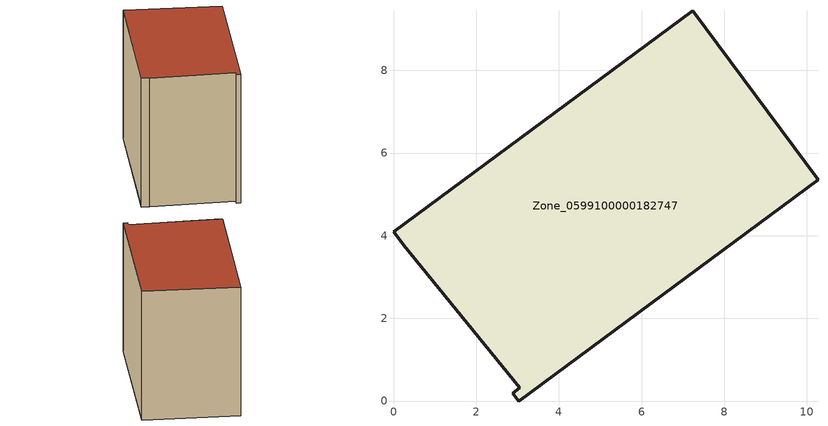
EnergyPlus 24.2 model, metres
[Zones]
Zone_0599100000182747
 floor ground (C_G): 0.24,3.77 0,4.1 7.24,9.44 10.27,5.35 3.03,0 2.89,0.19 3.06,0.32 z0
 wall outside (C_F): 3.03,0 10.27,5.35 7.24,9.44 0,4.1 0.24,3.77 3.06,0.32 2.89,0.19 3.03,0 z0:7.12
 roof outside (C_R): 0,4.1 0.24,3.77 3.06,0.32 2.89,0.19 3.03,0 10.27,5.35 7.24,9.44 z7.12
[BUILDING]
Pand.0599100000182747: North Axis=0; Terrain=City; Loads Convergence Tolerance Value=0.04; Temperature Convergence Tolerance Value=0.4; Solar Distribution=FullExterior; Maximum Number of Warmup Days=25; Minimum Number of Warmup Days=1
[Site:Location]
Rotterdam.The.Hague.AP_ZH_NLD Design_Conditions: Latitude=51.96; Longitude=4.45; Time Zone=1; Elevation=-4.5
[SITE:GROUNDTEMPERATURE:BUILDINGSURFACE]
18, 18, 18, 18, 18, 18, 18, 18, 18, 18, 18, 18
[MATERIAL] Thermal Absorptance=0.9; Solar Absorptance=0.7; Visible Absorptance=0.7
Name | Roughness | Thickness | Conductivity | Density | Specific Heat
G.TI.1975-1991 | MediumSmooth | 0.15 | 0.288461 | 540 | 1210
F.TI.1975-1991 | Rough | 0.3 | 0.230769 | 1920 | 840
R.TI.1975-1991 | MediumRough | 0.2 | 0.153846 | 1500 | 1000
[CONSTRUCTION]
C_G: G.TI.1975-1991
C_F: F.TI.1975-1991
C_R: R.TI.1975-1991
[ZONE]
Zone_0599100000182747: Type=1; Multiplier=1; Ceiling Height=Autocalculate; Volume=Autocalculate; Floor Area=autocalculate; Part of Total Floor Area=Yes
[ZONEINFILTRATION:DESIGNFLOWRATE]
Infil_Zone_0599100000182747: Zone or ZoneList or Space or SpaceList=Zone_0599100000182747; Schedule=AlwaysOn; Design Flow Rate Calculation Method=Flow/Area; Flow Rate per Floor Area=0.003; Constant Term Coefficient=1; Temperature Term Coefficient=0; Velocity Term Coefficient=0; Velocity Squared Term Coefficient=0
[HVACTEMPLATE:ZONE:IDEALLOADSAIRSYSTEM]
Zone_0599100000182747: Maximum Heating Supply Air Temperature=50; Minimum Cooling Supply Air Temperature=13; Maximum Heating Supply Air Humidity Ratio=0.0156; Minimum Cooling Supply Air Humidity Ratio=0.0077; Heating Limit=NoLimit; Cooling Limit=NoLimit; Dehumidification Control Type=ConstantSensibleHeatRatio; Cooling Sensible Heat Ratio=0.7; Dehumidification Setpoint=60; Humidification Control Type=None; Humidification Setpoint=30; Outdoor Air Method=None; Outdoor Air Flow Rate per Person=0.00944; Outdoor Air Flow Rate per Zone Floor Area=0; Outdoor Air Flow Rate per Zone=0; Demand Controlled Ventilation Type=None; Outdoor Air Economizer Type=NoEconomizer; Heat Recovery Type=None; Sensible Heat Recovery Effectiveness=0.7; Latent Heat Recovery Effectiveness=0.65
[ZONECONTROL:THERMOSTAT]
ThermostatControl_Zone_0599100000182747: Zone or ZoneList=Zone_0599100000182747; Control Type Schedule=DualSetpointControlType; Control 1=Thermostat_Zone_0599100000182747; Temperature Difference Between Cutout And Setpoint=0
[THERMOSTATSETPOINT:DUALSETPOINT]
Thermostat_Zone_0599100000182747: Heating Setpoint Temperature Schedule=HeatingSetpoint_Zone_0599100000182747; Cooling Setpoint Temperature Schedule=CoolingSetpoint_Zone_0599100000182747
[SCHEDULE:COMPACT]
HeatingSetpoint_Zone_0599100000182747: Through: 12/31, For: AllDays, Until: 24:00, 21
CoolingSetpoint_Zone_0599100000182747: Through: 12/31, For: AllDays, Until: 24:00, 24
DualSetpointControlType: Through: 12/31, For: AllDays, Until: 24:00, 4
AlwaysOn: Through: 12/31, For: AllDays, Until: 24:00, 1
